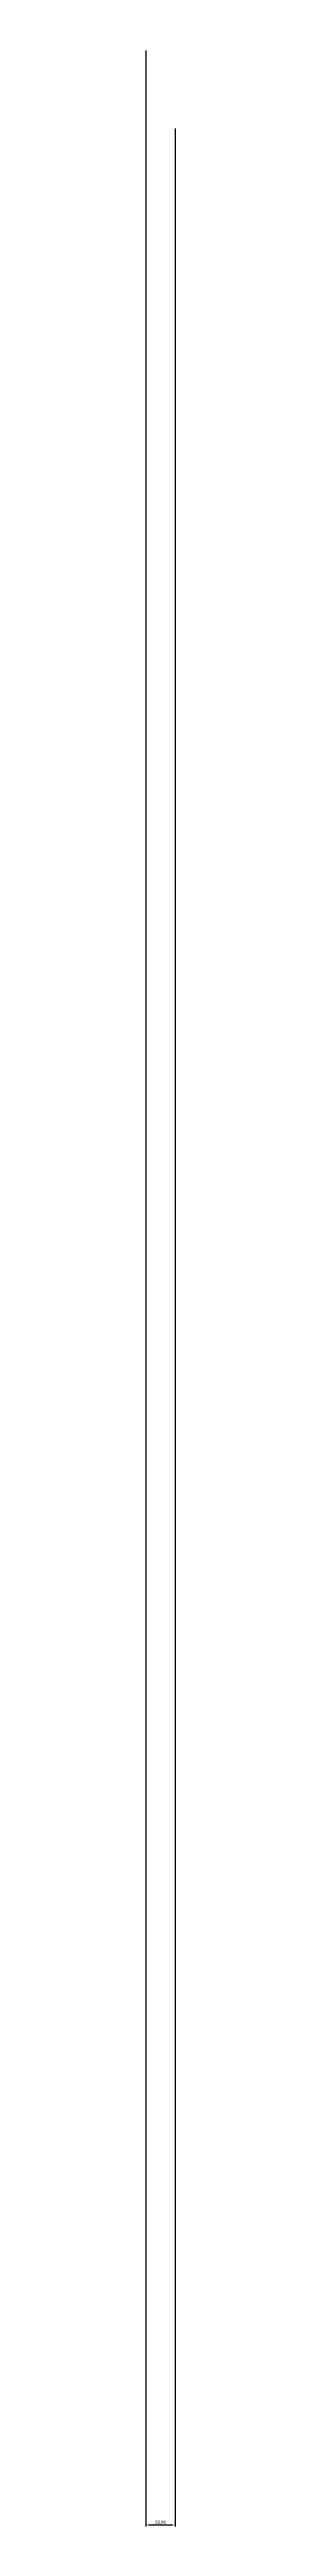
# Model space of a CAD drawing. Header units: millimetres. Extents: x 0 to 1313252738, y -131 to 560100888.
# Drawn here: x 1312606490 to 1312606514, y 560098882 to 560100888 of the extents above; entities that cross this region are included whole.
import ezdxf

# ---------------------------------------------------------------- set-up
doc = ezdxf.new("R2010")
doc.units = ezdxf.units.MM
doc.layers.add('002外周躯体', color=7, linetype='Continuous', lineweight=13)
doc.styles.get("Standard").update_dxf_attribs({"font": 'arial.ttf'})
doc.dimstyles.new('ISO-25', dxfattribs={"dimtxt": 2.5, "dimasz": 2.5, "dimexe": 1.25, "dimexo": 0.625, "dimtad": 1, "dimtxsty": 'Standard', "dimcen": 2.5, "dimadec": 0, "dimazin": 0, "dimtfac": 1, "dimtmove": 0, "dimatfit": 3, "dimfxl": 1, "dimarcsym": 0})

# ---------------------------------------------------------------- blocks, each defined once
blk = doc.blocks.new('*D1')
at = {"layer": '002外周躯体', "color": 0, "lineweight": -2, "transparency": 16777216}
for p, q in [((1312606489.9, 560100887.8), (1312606489.9, 560098882.2)), ((1312606513.9, 560100824.6), (1312606513.9, 560098882.2)), ((1312606492.4, 560098883.5), (1312606511.4, 560098883.5))]:
    blk.add_line(p, q, dxfattribs=at)
at = {"layer": '002外周躯体', "color": 0, "transparency": 16777216}
for points in [[(1312606492.4, 560098883.9), (1312606492.4, 560098883.1), (1312606489.9, 560098883.5)], [(1312606511.4, 560098883.9), (1312606511.4, 560098883.1), (1312606513.9, 560098883.5)]]:
    blk.add_solid(points, dxfattribs=at)
at = {"layer": 'Defpoints', "color": 0, "transparency": 16777216}
for p in [(1312606489.9, 560100888.5), (1312606513.9, 560100825.2), (1312606513.9, 560098883.5)]:
    blk.add_point(p, dxfattribs=at)
at = {"layer": '002外周躯体', "color": 0, "transparency": 16777216, "insert": (1312606501.9, 560098885.6), "char_height": 2.5, "attachment_point": 5}
blk.add_mtext('23,96', dxfattribs=at)

msp = doc.modelspace()

# ---------------------------------------------------------------- dimensions: what is measured, and where the dimension line sits
at = {"layer": '002外周躯体'}
dim = msp.add_linear_dim(base=(1312606513.903, 560098883.497), p1=(1312606489.945, 560100888.474), p2=(1312606513.903, 560100825.19), dimstyle='ISO-25', dxfattribs=at)
dim.commit()
dim.dimension.update_dxf_attribs({"geometry": '*D1', "text_midpoint": (1312606501.924, 560098885.625)})

doc.saveas('drawing.dxf')
